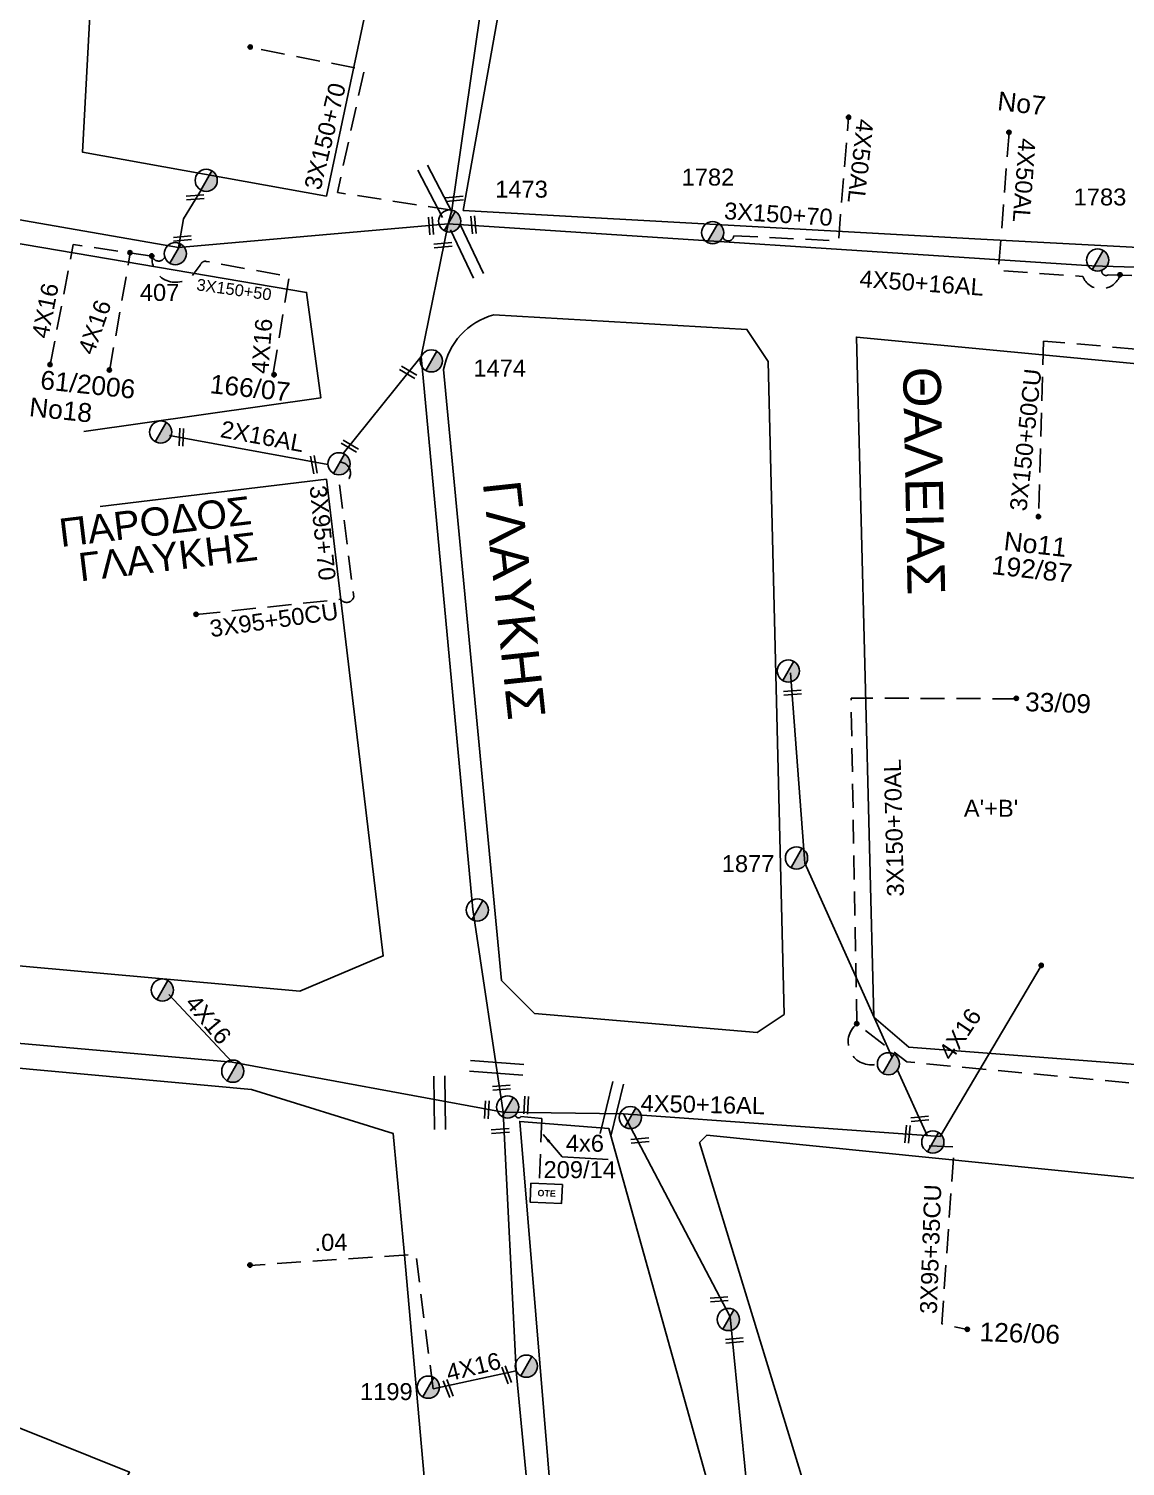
# Model space of a CAD drawing. Header units: millimetres. Extents: x 938 to 3112, y 793 to 1825.
# Drawn here: x 1063.1 to 1179.6, y 1448.9 to 1601.6 of the extents above; entities that cross this region are included whole.
import ezdxf
from ezdxf.enums import TextEntityAlignment as Align

# ---------------------------------------------------------------- set-up
doc = ezdxf.new("R2010")
doc.units = ezdxf.units.MM
doc.linetypes.add('DASHED', pattern=[19.05, 12.7, -6.35])
for name, color, linetype in [('Pillar OTE', 7, 'Continuous'), ('Γέφυρες Εναερίου Δικτύου', 7, 'Continuous'), ('Γυμνά εναέρια ΧΤ (1Φ)   2x16AL', 7, 'Continuous'), ('Γυμνά εναέρια ΧΤ και ΦΟΠ (3Φ)   4x50+16AL', 7, 'Continuous'), ('Εναέρια παροχή ΧΤ 4x16', 7, 'SYN_LINE'), ('Επιγραφές - Σχήματα', 7, 'Continuous'), ('Καλώδια ΧΤ   3x150+50AL', 7, 'DASHED'), ('Καλώδια ΧΤ   3x150+50CU', 7, 'DASHED'), ('Καλώδια ΧΤ   3x150+70AL', 7, 'DASHED'), ('Καλώδια ΧΤ   3x150AL+50CU', 7, 'DASHED'), ('Καλώδια ΧΤ   3x82+57+13-5', 7, 'Continuous'), ('Καλώδια ΧΤ   3x95+35CU', 7, 'DASHED'), ('Καλώδια ΧΤ   3x95+50CU', 7, 'DASHED'), ('Καλώδια ΧΤ   4X50+13', 7, 'Continuous'), ('Καλώδια ΧΤ   4x50AL', 7, 'DASHED'), ('Μηχανική τομή', 7, 'Continuous'), ('Στύλος ΦΜ', 7, 'Continuous'), ('Στύλος ΦΜ @ 1', 7, 'Continuous'), ('Συνδέσεις', 7, 'Continuous'), ('Συνεστραμμένα ΧΤ   3x70+54.6+25AL', 7, 'SYN_LINE'), ('Τομή', 7, 'Continuous'), ('Υπόβαθρο ΔΕΗ', 7, 'Continuous'), ('Υπόγεια Καλώδια Δικτύου ΧΤ   .04', 7, 'DASHED'), ('Υπόγεια καλώδια Παροχών ΧΤ   4x6', 7, 'DASHED')]:
    doc.layers.add(name, color=color, linetype=linetype)
doc.styles.get("Standard").update_dxf_attribs({"font": 'arial.ttf'})
doc.linetypes.add('SYN_LINE', pattern='A,0.5,-0.0001,["/\\/\\/\\/",Standard,S=0.1,R=0,X=0,Y=-0.05],-0.25', length=0.7501)
doc.dimstyles.new('ISO-25', dxfattribs={"dimtxt": 2.5, "dimasz": 2.5, "dimexe": 1.25, "dimexo": 0.625, "dimtad": 1, "dimtxsty": 'Standard', "dimcen": 2.5, "dimaunit": 2, "dimazin": 0, "dimtfac": 1, "dimtmove": 0, "dimatfit": 3, "dimfxl": 1, "dimarcsym": 0})

# ---------------------------------------------------------------- blocks, each defined once
blk = doc.blocks.new('ΥΠΑΡΧΩΝ ΤΣΙΜΕΝΤΕΝΙΟΣ ΣΤΥΛΟΣ')
at = {"layer": 'Στύλος ΦΜ'}
blk.add_hatch(color=256, dxfattribs=at).paths.add_polyline_path([(-1.29, -2.28, 0.574793), (2.62, 0, 0.268822), (1.3, 2.27)])
blk.add_line((-1.29, -2.28), (1.3, 2.27), dxfattribs=at)
blk.add_circle((0, 0), 2.62, dxfattribs=at)
at = {"layer": 'Στύλος ΦΜ', "flags": 4}
for tag, p in [('ΑΡΙΘΜΟΣ', (-4.68, 8.05)), ('ΤΥΠΟΣ', (-4.91, 3.03))]:
    blk.add_attdef(tag, p, '', height=4, dxfattribs=at)
blk = doc.blocks.new('ΤΟΜΗ')
at = {"layer": 'Τομή', "ltscale": 40}
for p, q in [((-5.68, 0), (5.68, 0)), ((5.68, -2.33), (-5.68, -2.33))]:
    blk.add_line(p, q, dxfattribs=at)
blk = doc.blocks.new('_ΣΥΝΔΕΣΗ')
at = {"layer": 'Συνδέσεις', "linetype": 'SYN_LINE', "ltscale": 40}
blk.add_hatch(color=256, dxfattribs=at).paths.add_polyline_path([(0.5, -0.01, 1), (-0.5, -0.01, 1)])
at = {"layer": 'Συνδέσεις'}
blk.add_circle((0, -0.01), 0.5, dxfattribs=at)
blk = doc.blocks.new('ΜΗΧΑΝΙΚΗ ΤΟΜΗ')
at = {"layer": 'Μηχανική τομή', "ltscale": 40}
for p, q in [((-1.89, 0.78), (1.89, 0.78)), ((1.89, 0), (-1.89, 0))]:
    blk.add_line(p, q, dxfattribs=at)
blk = doc.blocks.new('PILLAR ΟΤΕ')
at = {"layer": 'Pillar OTE', "ltscale": 40}
blk.add_lwpolyline([(-3.31, 2.02), (3.39, 2.02), (3.39, -1.99), (-3.31, -1.99)], close=True, dxfattribs=at)
at = {"layer": 'Pillar OTE', "insert": (-1.81, 0.71), "char_height": 1.3575, "width": 109.961, "attachment_point": 1}
blk.add_mtext('{\\fArial|b1|i0|c161|p34;OTE}', dxfattribs=at)

msp = doc.modelspace()

# ---------------------------------------------------------------- linework, layer by layer
at = {"layer": 'Γέφυρες Εναερίου Δικτύου', "color": 30, "flags": 128}
msp.add_lwpolyline([(1079.04, 1578.35), (1079.59, 1581.41), (1081.48, 1584.52)], dxfattribs=at)
at = {"layer": 'Γέφυρες Εναερίου Δικτύου', "color": 85, "linetype": 'SYN_LINE', "ltscale": 20, "flags": 128}
msp.add_lwpolyline([(1154.86, 1492.33), (1145.59, 1512.98), (1144.05, 1533.17)], dxfattribs=at)
at = {"layer": 'Γέφυρες Εναερίου Δικτύου', "color": 85, "linetype": 'SYN_LINE', "ltscale": 10, "flags": 128}
msp.add_lwpolyline([(1158.58, 1484.04), (1155.45, 1491)], dxfattribs=at)
at = {"layer": 'Γυμνά εναέρια ΧΤ (1Φ)   2x16AL', "color": 30, "flags": 128}
for points in [[(1107.69, 1580.86), (1104.82, 1566.79), (1096.55, 1556.47)], [(1094.92, 1555.31), (1078.09, 1558.4)]]:
    msp.add_lwpolyline(points, dxfattribs=at)
at = {"layer": 'Γυμνά εναέρια ΧΤ και ΦΟΠ (3Φ)   4x50+16AL', "color": 30, "flags": 128}
msp.add_lwpolyline([(986.14, 1594.54), (1079.04, 1578.35), (1107.69, 1580.86)], dxfattribs=at)
at = {"layer": 'Γυμνά εναέρια ΧΤ και ΦΟΠ (3Φ)   4x50+16AL', "color": 2, "flags": 128}
msp.add_lwpolyline([(1217.12, 1575.15), (1176.07, 1576.42), (1107.69, 1580.86), (1108.09, 1582.32)], dxfattribs=at)
at = {"layer": 'Γυμνά εναέρια ΧΤ και ΦΟΠ (3Φ)   4x50+16AL', "color": 6, "flags": 128}
msp.add_lwpolyline([(988.13, 1500.37), (1084.76, 1491.84), (1113.53, 1486.52)], dxfattribs=at)
at = {"layer": 'Γυμνά εναέρια ΧΤ και ΦΟΠ (3Φ)   4x50+16AL', "color": 85, "flags": 128}
msp.add_lwpolyline([(1126.33, 1486.33), (1159.96, 1483.94)], dxfattribs=at)
at = {"layer": 'Εναέρια παροχή ΧΤ 4x16', "color": 30, "linetype": 'DASHED', "ltscale": 0.2, "flags": 128}
for points in [[(1065.41, 1565.91), (1067.86, 1578.67), (1076.24, 1577.45)], [(1071.71, 1565.23), (1073.92, 1577.79)]]:
    msp.add_lwpolyline(points, dxfattribs=at)
msp.add_lwpolyline([(1089.09, 1565), (1090.82, 1575.27), (1081.97, 1576.89, 0.404098), (1081.36, 1576.48), (1080.72, 1575.62, -0.750918), (1076.24, 1577.45)], format="xyb", dxfattribs=at)
at = {"layer": 'Εναέρια παροχή ΧΤ 4x16', "color": 85, "linetype": 'SYN_LINE', "ltscale": 20, "flags": 128}
msp.add_lwpolyline([(1159.96, 1483.94), (1170.7, 1502.07)], dxfattribs=at)
at = {"layer": 'Εναέρια παροχή ΧΤ 4x16', "color": 6, "ltscale": 20, "flags": 128}
msp.add_lwpolyline([(1084.76, 1491.84), (1078.02, 1499.01)], dxfattribs=at)
at = {"layer": 'Εναέρια παροχή ΧΤ 4x16', "color": 173, "ltscale": 20, "flags": 128}
msp.add_lwpolyline([(1114.92, 1459.04), (1106.09, 1457.12)], dxfattribs=at)
at = {"layer": 'Εναέρια παροχή ΧΤ 4x16', "color": 30, "linetype": 'DASHED', "ltscale": 0.2}
msp.add_arc((1076.94, 1577.65), 0.728, 196.3847, 333.4874, dxfattribs=at)
at = {"layer": 'Καλώδια ΧΤ   3x150+50CU', "color": 27, "linetype": 'DASHED', "ltscale": 0.2, "flags": 128}
msp.add_lwpolyline([(1170.95, 1568.43), (1170.42, 1549.75)], dxfattribs=at)
at = {"layer": 'Καλώδια ΧΤ   3x150+70AL', "color": 30, "linetype": 'DASHED', "ltscale": 0.2, "flags": 128}
msp.add_lwpolyline([(1108.09, 1582.32), (1095.92, 1584.2), (1098.78, 1597.24), (1086.68, 1599.63)], dxfattribs=at)
at = {"layer": 'Καλώδια ΧΤ   3x150+70AL', "color": 85, "linetype": 'DASHED', "ltscale": 0.2, "flags": 128}
msp.add_lwpolyline([(1168.05, 1530.43), (1150.5, 1530.51), (1151.11, 1495.88), (1156.43, 1491.86), (1184.06, 1489.25), (1184.35, 1506.06)], dxfattribs=at)
at = {"layer": 'Καλώδια ΧΤ   3x150+70AL', "color": 85, "linetype": 'DASHED', "ltscale": 0.2}
msp.add_arc((1152.62, 1493.98), 2.43, 128.6689, 286.01, dxfattribs=at)
at = {"layer": 'Καλώδια ΧΤ   3x150AL+50CU', "color": 27, "linetype": 'DASHED', "ltscale": 0.2, "flags": 128}
msp.add_lwpolyline([(1210.99, 1565.73), (1209.51, 1565.73), (1208.67, 1565.15), (1170.95, 1568.43)], dxfattribs=at)
at = {"layer": 'Καλώδια ΧΤ   3x82+57+13-5', "color": 173, "flags": 128}
msp.add_lwpolyline([(1124.26, 1366.85), (1122.54, 1381.16), (1116.86, 1438.69), (1114.92, 1459.04), (1113.53, 1486.52), (1126.33, 1486.33)], dxfattribs=at)
at = {"layer": 'Καλώδια ΧΤ   3x95+35CU', "color": 85, "linetype": 'DASHED', "ltscale": 0.2, "flags": 128}
msp.add_lwpolyline([(1158.79, 1482.94), (1161.45, 1482.83), (1160.15, 1464.04), (1162.86, 1463.42)], dxfattribs=at)
at = {"layer": 'Καλώδια ΧΤ   3x95+50CU', "color": 30, "ltscale": 0.2, "flags": 128}
msp.add_lwpolyline([(1080.93, 1539.37), (1096.28, 1541, 0.638012), (1097.66, 1541.24), (1096.16, 1553.22), (1096.16, 1553.22, 0.963301), (1096.2, 1555.57, 0.715347)], format="xyb", dxfattribs=at)
at = {"layer": 'Καλώδια ΧΤ   4X50+13', "color": 2, "flags": 128}
msp.add_lwpolyline([(1108.09, 1582.32), (1112.55, 1613.29), (1120.03, 1651.78), (1125.63, 1682.42), (1123.95, 1702.05)], dxfattribs=at)
at = {"layer": 'Καλώδια ΧΤ   4X50+13', "color": 30, "flags": 128}
msp.add_lwpolyline([(1104.82, 1566.79), (1110.31, 1508.06), (1113.53, 1486.52)], dxfattribs=at)
at = {"layer": 'Καλώδια ΧΤ   4x50AL', "color": 2, "linetype": 'DASHED', "ltscale": 0.2, "flags": 128}
msp.add_lwpolyline([(1138.04, 1579.61), (1149.16, 1579.06), (1150.24, 1592.16)], dxfattribs=at)
at = {"layer": 'Καλώδια ΧΤ   4x50AL', "color": 6, "linetype": 'DASHED', "ltscale": 0.2, "flags": 128}
for points in [[(1167.28, 1590.54), (1166.16, 1575.91), (1175.11, 1575.29, 0.694716), (1179.07, 1575.42)], [(1177.8, 1575.46), (1212.69, 1574.54, -0.167818), (1215.25, 1573.59, 1.425444), (1219.53, 1580.42)]]:
    msp.add_lwpolyline(points, format="xyb", dxfattribs=at)
at = {"layer": 'Καλώδια ΧΤ   4x50AL', "color": 2, "linetype": 'DASHED', "ltscale": 0.2}
msp.add_arc((1137.45, 1579.64), 0.585, 194.0852, 356.4015, dxfattribs=at)
at = {"layer": 'Καλώδια ΧΤ   4x50AL', "color": 6, "linetype": 'DASHED', "ltscale": 0.2}
msp.add_arc((1177.58, 1575.84), 0.447, 167.6356, 299.9307, dxfattribs=at)
at = {"layer": 'Συνεστραμμένα ΧΤ   3x70+54.6+25AL', "color": 85, "ltscale": 20, "flags": 128}
msp.add_lwpolyline([(1126.33, 1486.33), (1137.67, 1464.77)], dxfattribs=at)
at = {"layer": 'Συνεστραμμένα ΧΤ   3x70+54.6+25AL', "color": 85, "linetype": 'SYN_LINE', "ltscale": 20, "flags": 128}
msp.add_lwpolyline([(1137.67, 1464.77), (1140.37, 1437.04)], dxfattribs=at)
at = {"layer": 'Υπόβαθρο ΔΕΗ', "flags": 128}
for points in [[(1094.76, 1583.83), (1068.83, 1588.49), (1070.88, 1626.04), (1022.07, 1639.75), (1018.38, 1653.95), (1107.98, 1685.13), (1113.52, 1681.44), (1100.91, 1612.79)], [(1094.76, 1583.83), (1068.83, 1588.49), (1070.88, 1626.04), (1022.07, 1639.75), (1018.38, 1653.95), (1107.98, 1685.13), (1113.52, 1681.44), (1100.91, 1612.79)], [(1216.61, 1576.47), (1213.47, 1637.12), (1114.52, 1611.66), (1109.29, 1582.31), (1164.28, 1579.26)], [(1216.61, 1576.47), (1213.47, 1637.12), (1114.52, 1611.66), (1109.29, 1582.31), (1164.28, 1579.26)], [(1152.91, 1496.6), (1156.62, 1493.43), (1222.81, 1488.36), (1217.42, 1562.54), (1151.06, 1568.85)], [(1152.91, 1496.6), (1156.62, 1493.43), (1222.81, 1488.36), (1217.42, 1562.54), (1151.06, 1568.85)], [(1226.75, 1341.88), (1232.92, 1346.42), (1226.88, 1430.01), (1224.61, 1475.1), (1135.18, 1484.07), (1134.4, 1483.29), (1157.59, 1407.51), (1170.13, 1373.44)], [(1226.75, 1341.88), (1232.92, 1346.42), (1226.88, 1430.01), (1224.61, 1475.1), (1135.18, 1484.07), (1134.4, 1483.29), (1157.59, 1407.51), (1170.13, 1373.44)]]:
    msp.add_lwpolyline(points, close=True, dxfattribs=at)
for points in [[(1068.99, 1558.81), (1094.17, 1562.4), (1092.66, 1573.59), (999.51, 1589.41), (995.99, 1578.33), (998.37, 1507.8), (1091.95, 1499.37), (1100.8, 1503.11), (1094.76, 1553.74), (1070.73, 1550.87)], [(1068.99, 1558.81), (1094.17, 1562.4), (1092.66, 1573.59), (999.51, 1589.41), (995.99, 1578.33), (998.37, 1507.8), (1091.95, 1499.37), (1100.8, 1503.11), (1094.76, 1553.74), (1070.73, 1550.87)], [(1112.32, 1378.23), (1108.68, 1407.88), (1103.03, 1471.71), (1101.85, 1484.27), (1086.79, 1488.94), (1008.72, 1496.09), (998.75, 1496.94), (1003.5, 1423.82), (1004.35, 1423.11), (1040.83, 1442.44), (1055.72, 1376), (1069.62, 1378.79), (1060.93, 1432.76), (1054.69, 1441.65), (1057.23, 1454.95), (1073.85, 1448.27), (1067.87, 1436.85), (1078.01, 1378.66), (1112.32, 1378.23)], [(1112.32, 1378.23), (1108.68, 1407.88), (1103.03, 1471.71), (1101.85, 1484.27), (1086.79, 1488.94), (1008.72, 1496.09), (998.75, 1496.94), (1003.5, 1423.82), (1004.35, 1423.11), (1040.83, 1442.44), (1055.72, 1376), (1069.62, 1378.79), (1060.93, 1432.76), (1054.69, 1441.65), (1057.23, 1454.95), (1073.85, 1448.27), (1067.87, 1436.85), (1078.01, 1378.66), (1112.32, 1378.23)], [(1158.49, 1376.71), (1138.03, 1437.22), (1124.78, 1484.77), (1115.3, 1485.54), (1122.57, 1397.83), (1124.46, 1379.14), (1158.49, 1376.71)], [(1158.49, 1376.71), (1138.03, 1437.22), (1124.78, 1484.77), (1115.3, 1485.54), (1122.57, 1397.83), (1124.46, 1379.14), (1158.49, 1376.71)], [(1119.8, 1481.76), (1124.68, 1481.5)]]:
    msp.add_lwpolyline(points, dxfattribs=at)
msp.add_lwpolyline([(1113.35, 1500.51), (1116.85, 1497.01), (1140.53, 1495), (1143.4, 1496.9), (1141.68, 1566.24), (1139.44, 1569.66), (1112.55, 1571.21, 0.290732), (1107.21, 1565.41), (1113.35, 1500.51)], format="xyb", dxfattribs=at)
msp.add_lwpolyline([(1113.35, 1500.51), (1116.85, 1497.01), (1140.53, 1495), (1143.4, 1496.9), (1141.68, 1566.24), (1139.44, 1569.66), (1112.55, 1571.21, 0.290732), (1107.21, 1565.41), (1113.35, 1500.51)], format="xyb", dxfattribs=at)
at = {"layer": 'Υπόγεια Καλώδια Δικτύου ΧΤ   .04', "color": 173, "ltscale": 0.2, "flags": 128}
msp.add_lwpolyline([(1106.09, 1457.12), (1104.26, 1471.43), (1086.66, 1470.25)], dxfattribs=at)
at = {"layer": 'Υπόγεια καλώδια Παροχών ΧΤ   4x6', "color": 30, "linetype": 'DASHED', "ltscale": 0.2}
msp.add_lwpolyline([(1114.85, 1486.24, 0.761327), (1115.43, 1486.06), (1117.65, 1485.86), (1117.37, 1478.93)], format="xyb", dxfattribs=at)

# ---------------------------------------------------------------- block references
at = {"layer": 'Pillar OTE', "xscale": 0.5, "yscale": 0.5, "zscale": 0.5, "rotation": 357.6252653828753}
msp.add_blockref('PILLAR ΟΤΕ', (1118.09, 1477.89), dxfattribs=at)
at = {"layer": 'Μηχανική τομή'}
for p, xscale, yscale, zscale, rotation in [((1080.79, 1583.89), 0.5000000000000141, 0.5000000000000141, 0.5000000000000141, 184.811198222945), ((1108.34, 1583.73), 0.5000000000000114, 0.5000000000000114, 0.5000000000000114, 184.811198222945), ((1105.68, 1580.64), 0.5000000000000212, 0.5000000000000212, 0.5000000000000212, 274.8111982229449), ((1110.19, 1580.75), 0.5000000000000212, 0.5000000000000212, 0.5000000000000212, 274.8111982229449), ((1079.44, 1579.51), 0.5000000000000141, 0.5000000000000141, 0.5000000000000141, 184.811198222945), ((1107.13, 1578.81), 0.5000000000000114, 0.5000000000000114, 0.5000000000000114, 184.811198222945), ((1103.54, 1565.27), 0.5000000000000258, 0.5000000000000258, 0.5000000000000258, 149.2866139964916), ((1079.54, 1558.21), 0.4999999999999336, 0.4999999999999336, 0.4999999999999336, 87.78630973626173), ((1097.34, 1557.43), 0.5000000000000258, 0.5000000000000258, 0.5000000000000258, 149.2866139964916), ((1093.62, 1555.33), 0.4999999999999336, 0.4999999999999336, 0.4999999999999336, 100.3094593116365), ((1144.27, 1531.27), 0.5000000000000141, 0.5000000000000141, 0.5000000000000141, 184.811198222945), ((1113.35, 1489.31), 0.5000000000000114, 0.5000000000000114, 0.5000000000000114, 184.811198222945), ((1111.62, 1486.79), 0.5000000000000644, 0.5000000000000644, 0.5000000000000644, 267.0192419340199), ((1115.79, 1487.28), 0.5000000000000377, 0.5000000000000377, 0.5000000000000377, 266.9374502471629), ((1157.79, 1486.01), 0.5000000000000141, 0.5000000000000141, 0.5000000000000141, 184.811198222945), ((1113.22, 1484.71), 0.5000000000000114, 0.5000000000000114, 0.5000000000000114, 184.811198222945), ((1156.31, 1484.2), 0.5000000000000077, 0.5000000000000077, 0.5000000000000077, 265.0789920260414), ((1128.06, 1483.71), 0.5000000000000105, 0.5000000000000105, 0.5000000000000105, 184.811198222945), ((1136.48, 1466.83), 0.5000000000000105, 0.5000000000000105, 0.5000000000000105, 184.8111982229451), ((1138.09, 1462.46), 0.5000000000000105, 0.5000000000000105, 0.5000000000000105, 184.8111982229451), ((1113.73, 1458.56), 0.5000000000000248, 0.5000000000000248, 0.5000000000000248, 291.154673939457), ((1107.52, 1457.09), 0.5000000000000248, 0.5000000000000248, 0.5000000000000248, 291.154673939457)]:
    msp.add_blockref('ΜΗΧΑΝΙΚΗ ΤΟΜΗ', p, dxfattribs=dict(at, xscale=xscale, yscale=yscale, zscale=zscale, rotation=rotation))
at = {"layer": 'Στύλος ΦΜ @ 1', "ltscale": 40, "xscale": 0.4499999999998181, "yscale": 0.4499999999998181, "zscale": 0.4499999999998181}
for p in [(1081.99, 1585.49), (1081.99, 1585.49), (1078.7, 1577.71), (1077.16, 1558.76), (1096.09, 1555.39), (1096.09, 1555.39), (1143.83, 1533.39), (1143.83, 1533.39), (1110.8, 1507.99), (1110.8, 1507.99), (1077.33, 1499.49), (1077.33, 1499.49), (1084.81, 1490.88), (1154.47, 1491.66), (1114.01, 1487.07), (1114.01, 1487.07), (1127.05, 1485.95), (1127.05, 1485.95), (1159.19, 1483.35), (1159.19, 1483.35), (1137.47, 1464.5), (1137.47, 1464.5), (1116, 1459.54), (1116, 1459.54)]:
    msp.add_blockref('ΥΠΑΡΧΩΝ ΤΣΙΜΕΝΤΕΝΙΟΣ ΣΤΥΛΟΣ', p, dxfattribs=at)
at = {"layer": 'Στύλος ΦΜ @ 1', "ltscale": 40}
ref = msp.add_blockref('ΥΠΑΡΧΩΝ ΤΣΙΜΕΝΤΕΝΙΟΣ ΣΤΥΛΟΣ', (1135.79, 1579.94), dxfattribs=dict(at, xscale=0.4499999999998181, yscale=0.4499999999998181, zscale=0.4499999999998181))
ref.add_attrib('ΤΥΠΟΣ', '1782', (1132.5, 1584.94), dxfattribs={"layer": 'Στύλος ΦΜ', "height": 1.8, "flags": 4})
ref = msp.add_blockref('ΥΠΑΡΧΩΝ ΤΣΙΜΕΝΤΕΝΙΟΣ ΣΤΥΛΟΣ', (1107.86, 1581.17), dxfattribs=dict(at, xscale=0.4499999999998181, yscale=0.4499999999998181, zscale=0.4499999999998181))
ref.add_attrib('ΤΥΠΟΣ', '1473', (1112.69, 1583.66), dxfattribs={"layer": 'Στύλος ΦΜ', "height": 1.8, "flags": 4})
ref = msp.add_blockref('ΥΠΑΡΧΩΝ ΤΣΙΜΕΝΤΕΝΙΟΣ ΣΤΥΛΟΣ', (1107.86, 1581.17), dxfattribs=dict(at, xscale=0.4499999999998181, yscale=0.4499999999998181, zscale=0.4499999999998181))
ref.add_attrib('ΤΥΠΟΣ', '1473', (1112.69, 1583.66), dxfattribs={"layer": 'Στύλος ΦΜ', "height": 1.8, "flags": 4})
ref = msp.add_blockref('ΥΠΑΡΧΩΝ ΤΣΙΜΕΝΤΕΝΙΟΣ ΣΤΥΛΟΣ', (1176.69, 1577.03), dxfattribs=dict(at, xscale=0.4499999999998181, yscale=0.4499999999998181, zscale=0.4499999999998181))
ref.add_attrib('ΤΥΠΟΣ', '1783', (1174.15, 1582.83), dxfattribs={"layer": 'Στύλος ΦΜ', "height": 1.8, "flags": 4})
ref = msp.add_blockref('ΥΠΑΡΧΩΝ ΤΣΙΜΕΝΤΕΝΙΟΣ ΣΤΥΛΟΣ', (1176.69, 1577.03), dxfattribs=dict(at, xscale=0.4499999999998181, yscale=0.4499999999998181, zscale=0.4499999999998181))
ref.add_attrib('ΤΥΠΟΣ', '1783', (1174.15, 1582.83), dxfattribs={"layer": 'Στύλος ΦΜ', "height": 1.8, "flags": 4})
ref = msp.add_blockref('ΥΠΑΡΧΩΝ ΤΣΙΜΕΝΤΕΝΙΟΣ ΣΤΥΛΟΣ', (1078.7, 1577.71), dxfattribs=dict(at, xscale=0.4499999999998181, yscale=0.4499999999998181, zscale=0.4499999999998181))
ref.add_attrib('ΤΥΠΟΣ', '407', (1074.94, 1572.69), dxfattribs={"layer": 'Στύλος ΦΜ', "height": 1.8, "flags": 4})
ref = msp.add_blockref('ΥΠΑΡΧΩΝ ΤΣΙΜΕΝΤΕΝΙΟΣ ΣΤΥΛΟΣ', (1105.91, 1566.32), dxfattribs=dict(at, xscale=0.4499999999998181, yscale=0.4499999999998181, zscale=0.4499999999998181))
ref.add_attrib('ΤΥΠΟΣ', '1474', (1110.38, 1564.66), dxfattribs={"layer": 'Στύλος ΦΜ', "height": 1.8, "flags": 4})
ref = msp.add_blockref('ΥΠΑΡΧΩΝ ΤΣΙΜΕΝΤΕΝΙΟΣ ΣΤΥΛΟΣ', (1144.7, 1513.52), dxfattribs=dict(at, xscale=0.4499999999998181, yscale=0.4499999999998181, zscale=0.4499999999998181))
ref.add_attrib('ΤΥΠΟΣ', '1877', (1136.76, 1512.02), dxfattribs={"layer": 'Στύλος ΦΜ', "height": 1.8, "flags": 4})
ref = msp.add_blockref('ΥΠΑΡΧΩΝ ΤΣΙΜΕΝΤΕΝΙΟΣ ΣΤΥΛΟΣ', (1144.7, 1513.52), dxfattribs=dict(at, xscale=0.4499999999998181, yscale=0.4499999999998181, zscale=0.4499999999998181))
ref.add_attrib('ΤΥΠΟΣ', '1877', (1136.76, 1512.02), dxfattribs={"layer": 'Στύλος ΦΜ', "height": 1.8, "flags": 4})
ref = msp.add_blockref('ΥΠΑΡΧΩΝ ΤΣΙΜΕΝΤΕΝΙΟΣ ΣΤΥΛΟΣ', (1105.58, 1457.31), dxfattribs=dict(at, xscale=0.4499999999998181, yscale=0.4499999999998181, zscale=0.4499999999998181))
ref.add_attrib('ΤΥΠΟΣ', '1199', (1098.33, 1455.94), dxfattribs={"layer": 'Στύλος ΦΜ', "height": 1.8, "flags": 4})
ref = msp.add_blockref('ΥΠΑΡΧΩΝ ΤΣΙΜΕΝΤΕΝΙΟΣ ΣΤΥΛΟΣ', (1105.58, 1457.31), dxfattribs=dict(at, xscale=0.4499999999998181, yscale=0.4499999999998181, zscale=0.4499999999998181))
ref.add_attrib('ΤΥΠΟΣ', '1199', (1098.33, 1455.94), dxfattribs={"layer": 'Στύλος ΦΜ', "height": 1.8, "flags": 4})
at = {"layer": 'Συνδέσεις', "xscale": 0.4500000000000455, "yscale": 0.4500000000000455, "zscale": 0.4500000000000455}
for p in [(1086.66, 1599.66), (1150.23, 1592.21), (1167.27, 1590.59), (1073.89, 1577.82), (1076.21, 1577.48), (1179.07, 1575.47), (1065.39, 1565.94), (1071.7, 1565.36), (1089.2, 1564.85), (1170.41, 1549.79), (1080.91, 1539.4), (1168.05, 1530.48), (1170.7, 1502.11), (1151.1, 1495.93), (1086.63, 1470.28), (1162.85, 1463.46)]:
    msp.add_blockref('_ΣΥΝΔΕΣΗ', p, dxfattribs=at)
at = {"layer": 'Τομή'}
for p, xscale, yscale, zscale, rotation in [((1106.81, 1584.59), 0.5000000000000646, 0.5000000000000646, 0.5000000000000646, 297.5728655950362), ((1106.81, 1584.59), 0.5000000000000646, 0.5000000000000646, 0.5000000000000646, 297.5728655950362), ((1110.22, 1578.18), 0.4999999999999317, 0.4999999999999317, 0.4999999999999317, 295.6212235723395), ((1110.22, 1578.18), 0.4999999999999317, 0.4999999999999317, 0.4999999999999317, 295.6212235723395), ((1112.89, 1491.81), 0.4999999999999581, 0.4999999999999581, 0.4999999999999581, 355.6713834124373), ((1112.89, 1491.81), 0.4999999999999581, 0.4999999999999581, 0.4999999999999581, 355.6713834124373), ((1106.22, 1487.52), 0.5000000000000554, 0.5000000000000554, 0.5000000000000554, 90.65154116962812), ((1106.22, 1487.52), 0.5000000000000554, 0.5000000000000554, 0.5000000000000554, 90.65154116962812), ((1124.52, 1487.01), 0.5000000000000323, 0.5000000000000323, 0.5000000000000323, 76.22800357243194)]:
    msp.add_blockref('ΤΟΜΗ', p, dxfattribs=dict(at, xscale=xscale, yscale=yscale, zscale=zscale, rotation=rotation))

# ---------------------------------------------------------------- texts
at = {"layer": 'Γυμνά εναέρια ΧΤ (1Φ)   2x16AL'}
msp.add_text('2X16AL', height=1.8, rotation=349.5671, dxfattribs=at).set_placement((1087.96, 1558.31), align=Align.MIDDLE)
at = {"layer": 'Γυμνά εναέρια ΧΤ και ΦΟΠ (3Φ)   4x50+16AL'}
for rotation, p in [(355.9594, (1158.01, 1574.6)), (358.7718, (1134.75, 1487.34))]:
    msp.add_text('4X50+16AL', height=1.8, rotation=rotation, dxfattribs=at).set_placement(p, align=Align.MIDDLE)
at = {"layer": 'Εναέρια παροχή ΧΤ 4x16', "ltscale": 20}
for s, rotation, p in [('4X16', 78.835, (1064.88, 1571.66)), ('4X16', 70.8041, (1070.13, 1569.91)), ('4X16', 85.5971, (1087.9, 1567.89)), ('4X16', 309.9844, (1082.23, 1496.37)), ('4X16', 56.104, (1162.06, 1494.82)), ('4x6', 359.9125, (1122.22, 1483.22)), ('209/14', 359.9125, (1121.67, 1480.45)), ('4X16', 13.6715, (1110.38, 1459.49))]:
    msp.add_text(s, height=1.8, rotation=rotation, dxfattribs=at).set_placement(p, align=Align.MIDDLE)
at = {"layer": 'Επιγραφές - Σχήματα', "linetype": 'DASHED', "ltscale": 0.2, "attachment_point": 1}
for s, insert, char_height, width, rotation in [('Νο7', (1166.19, 1594.95), 2, 17.7581, 353.6425), ('61/2006', (1064.5, 1565.33), 2, 17.7581, 354.0155), ('ΘΑΛΕΙΑΣ', (1160.01, 1565.74), 4, 17.2922, 271.1756), ('166/07', (1082.51, 1564.89), 2, 17.7581, 354.0155), ('Νο18', (1063.32, 1562.45), 2, 17.7581, 354.0155), ('ΓΛΑΥΚΗΣ', (1115.34, 1553.82), 4, 17.2922, 276.143), ('ΠΑΡΟΔΟΣ', (1066.19, 1549.52), 3, 17.2922, 6.894), ('ΓΛΑΥΚΗΣ', (1068.25, 1545.87), 3, 17.2922, 6.894), ('Νο11', (1166.87, 1548.21), 2, 17.7581, 353.6425), ('192/87', (1165.59, 1545.67), 2, 17.7581, 353.6425), ('33/09', (1169.03, 1531.12), 2, 18.7436, 358.0673), ('126/06', (1164.19, 1464.2), 2, 18.7436, 358.0673)]:
    msp.add_mtext(s, dxfattribs=dict(at, insert=insert, char_height=char_height, width=width, rotation=rotation))
at = {"layer": 'Επιγραφές - Σχήματα', "color": 1, "linetype": 'Continuous', "ltscale": 0.2, "insert": (1162.48, 1519.7), "char_height": 1.8, "width": 7.2731, "attachment_point": 1}
msp.add_mtext("Α'+Β'", dxfattribs=at)
at = {"layer": 'Καλώδια ΧΤ   3x150+50AL', "ltscale": 0.2}
msp.add_text('3X150+50', height=1.251, rotation=352.0738, dxfattribs=at).set_placement((1084.95, 1573.9), align=Align.MIDDLE)
at = {"layer": 'Καλώδια ΧΤ   3x150+50CU', "ltscale": 0.2}
msp.add_text('3X150+50CU', height=1.8, rotation=83.9502, dxfattribs=at).set_placement((1169.04, 1557.93), align=Align.MIDDLE)
at = {"layer": 'Καλώδια ΧΤ   3x150+70AL', "ltscale": 0.2}
for s, rotation, p in [('3X150+70', 76.3605, (1094.61, 1590.18)), ('3X150+70', 356.3732, (1142.78, 1581.91)), ('3X95+70', 275.7163, (1094.37, 1548.05))]:
    msp.add_text(s, height=1.8, rotation=rotation, dxfattribs=at).set_placement(p, align=Align.MIDDLE)
at = {"layer": 'Καλώδια ΧΤ   3x150+70AL', "linetype": 'DASHED', "ltscale": 0.2}
msp.add_text('3X150+70AL', height=1.8, rotation=91.4218, dxfattribs=at).set_placement((1155.05, 1516.72), align=Align.MIDDLE)
at = {"layer": 'Καλώδια ΧΤ   3x95+35CU', "ltscale": 0.2}
msp.add_text('3X95+35CU', height=1.8, rotation=87.9767, dxfattribs=at).set_placement((1158.95, 1471.97), align=Align.MIDDLE)
at = {"layer": 'Καλώδια ΧΤ   3x95+50CU', "ltscale": 0.2}
msp.add_text('3X95+50CU', height=1.8, rotation=8.0415, dxfattribs=at).set_placement((1089.19, 1538.82), align=Align.MIDDLE)
at = {"layer": 'Καλώδια ΧΤ   4x50AL', "ltscale": 0.2}
for rotation, p in [(263.5752, (1151.52, 1587.53)), (265.8111, (1168.9, 1585.49))]:
    msp.add_text('4X50AL', height=1.8, rotation=rotation, dxfattribs=at).set_placement(p, align=Align.MIDDLE)
at = {"layer": 'Υπόγεια Καλώδια Δικτύου ΧΤ   .04', "ltscale": 0.2}
msp.add_text('.04', height=1.8, rotation=0.6579, dxfattribs=at).set_placement((1095.25, 1472.7), align=Align.MIDDLE)

# ---------------------------------------------------------------- leaders
at = {"layer": 'Επιγραφές - Σχήματα', "ltscale": 40}
msp.add_leader([(1117.79, 1484.14), (1119.8, 1481.76)], dimstyle='ISO-25', override={"dimasz": 1, "dimtad": 0}, dxfattribs=at)

doc.saveas('drawing.dxf')
